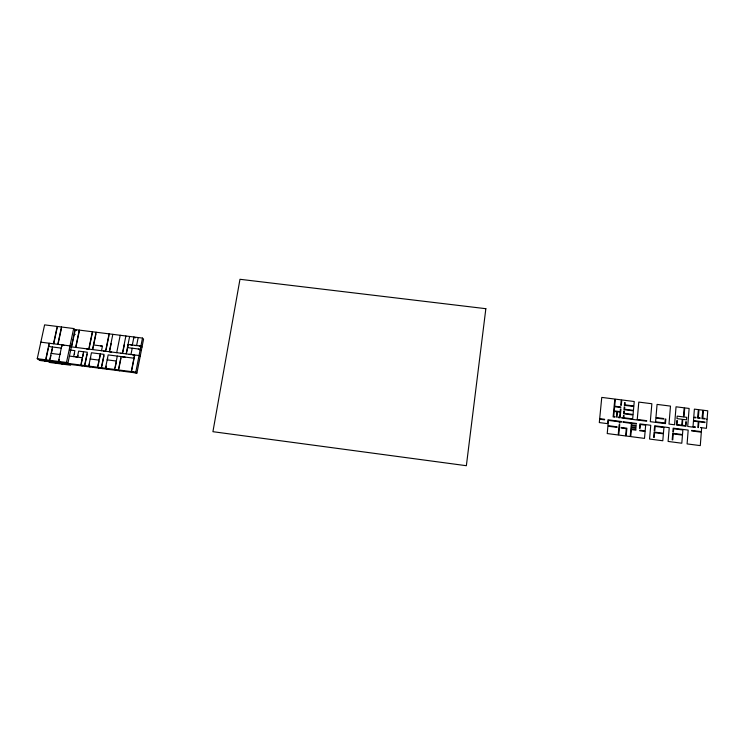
<?xml version="1.0" encoding="UTF-8"?>
<svg xmlns="http://www.w3.org/2000/svg" width="745" height="745" viewBox="0 0 745 745"><rect width="100%" height="100%" fill="white"/><g stroke="black" fill="none" stroke-linecap="round" stroke-linejoin="round"><path stroke-width="1.12" d="M134.556 354.946L131.278 371.597L132.414 372.472M131.679 370.665L133.923 359.239M134.165 358.038L134.696 355.356M136.614 345.54L138.188 337.541M142.472 338.081L143.571 339.077L136.922 373.059L135.795 372.183L142.472 338.081L75.003 329.56L67.879 363.383M126.175 353.875L129.63 336.461M126.678 352.432L127.451 348.586M127.684 347.375L128.14 345.112M132.331 345L133.904 337.001L135.031 337.997M130.971 354.48L132.21 348.204M117.3 356.082L114.628 369.436L115.829 370.33M115.177 367.844L116.285 362.321M121.062 356.566L118.399 369.93L119.591 370.814M118.893 368.589L120.96 358.261M122.403 353.391L125.877 335.986M122.878 352.18L124.406 344.507M106.144 366.14L105.809 367.769L106.842 368.505M107.42 359.807L107.699 358.447M109.31 351.714L112.83 334.337M109.776 350.569L111.228 343.389M116.714 352.664L120.196 335.269M100.286 353.894L97.558 367.229L98.824 368.123M98.061 365.972L98.992 361.427M99.42 359.323L100.23 355.356M101.506 350.718L102.438 346.108L93.46 344.963M101.86 366.251L103.974 355.84M105.557 351.23L109.087 333.862M106.107 349.712L108.975 335.595M92.985 348.446L93.47 346.108M93.898 343.994L95.984 333.89M85.042 364.445L87.174 354.126M88.767 349.088L92.352 331.749M89.316 347.654L92.306 333.164M89.074 365.534L89.391 363.988M90.471 358.745L90.722 357.535M92.51 349.563L96.077 332.223M77.387 357.106L78.635 351.119L87.314 352.236L84.558 365.544L85.871 366.447M77.704 356.827L78.011 355.356M83.57 351.752L80.814 365.059L82.136 365.963M81.382 363.532L82.295 359.155M82.779 356.818L83.431 353.679M49.179 343.231L45.622 359.77L49.962 362.508L70.617 365.19L66.501 362.47L73.653 328.526L44.598 324.867L37.25 358.69L40.221 360.524L136.922 373.059M71.818 345.941L72.377 343.259M72.61 342.151L73.206 339.329M73.457 338.128L74.137 334.905M75.049 330.575L74.37 333.788L75.264 334.458M73.625 356.622L74.882 350.644L69.49 349.945M75.627 347.403L79.259 330.1M74.37 354.313L74.565 353.363M76.092 346.416L79.277 331.255M61.984 344.87L58.464 361.437L59.879 362.349M59.134 359.537L58.864 360.803L60.047 361.567M60.243 354.359L60.522 353.028M61.937 346.378L62.17 345.27M52.485 346.984L49.636 360.291L51.079 361.213M50.213 358.894L50.967 355.365M51.517 352.776L52.327 349.023M53.472 343.78L57.188 326.45M53.864 343.231L57.16 327.875M57.765 344.33L61.472 326.99M58.212 343.51L61.388 328.61M46.209 358.336L48.313 348.548M48.825 346.183L49.114 344.823M128.047 344.451L140.907 346.09L142.006 347.058M130.934 344.954L132.116 345.112M135.003 345.475L136.186 345.624M139.231 346.015L141.336 346.974M127.414 347.598L140.284 349.237L141.392 350.197M138.309 349.116L140.544 350.085M100.752 346.025L102.233 346.211M40.835 342.16L69.993 345.894L71.362 346.863M62.738 345.093L64.014 345.261M70.561 346.76L139.054 355.523L140.172 356.455M86.495 348.93L88.171 349.144M103.564 351.109L105.017 351.295M109.915 351.919L111.536 352.134M120.476 353.27L121.966 353.465M129.202 354.387L130.748 354.592M132.452 354.806L134.184 355.03M48.481 346.472L61.295 348.12M133.914 358.205L108.174 354.909L105.473 368.254L106.712 369.147M122.143 356.827L125.216 357.228M107.178 359.863L116.304 361.036M51.116 353.391L59.935 354.527M69.415 356.082L82.332 357.74M75.925 357.041L77.331 357.228M90.173 358.988L99.01 360.133M37.25 358.69L66.501 362.47M38.74 359.612L135.795 372.183M45.277 361.185L44.057 360.422L47.745 361.502M54.627 362.396L56.043 363.299M60.736 363.188L62.133 364.091M63.809 362.862L65.197 363.765M90.005 366.978L88.711 366.084L91.458 352.767L104.039 354.378L101.32 367.713L102.577 368.607M73.653 328.526L76.344 330.584M132.973 372.547L132.023 371.82L136.307 372.975M700.84 427.602L701.622 428.254L701.362 431.644L691.695 430.405L691.649 430.945L701.315 432.193L700.291 445.612L687.095 443.908L688.184 430.089L673.154 428.161L672.847 431.886L673.415 431.951L673.676 428.775L682.876 429.958L682.504 434.549L672.735 433.292L672.195 439.801L672.763 439.876L673.257 433.916L682.457 435.099L681.805 443.219L668.097 441.44L669.243 427.658L654.641 425.786L654.222 430.694L654.79 430.768L655.162 426.401L663.916 427.528L663.432 433.264L654.101 432.063L653.644 437.408L654.212 437.483L654.622 432.687L663.385 433.813L662.799 440.761L649.566 439.047L650.757 425.283L639.908 423.896L639.508 428.31L640.076 428.384L640.421 424.51L645.664 425.181L645.161 430.899L639.787 430.21L639.741 430.759L645.114 431.448L644.5 438.386L630.745 436.607L631.378 429.576L635.932 430.163L635.988 429.483L631.434 429.036L631.555 427.621L636.109 428.207L636.156 427.667L631.611 427.081L631.741 425.656L636.286 426.242L636.332 425.702L631.788 425.116L631.937 423.421L636.472 424.11L636.537 423.458L623.062 421.735L623.016 422.275L631.378 423.346L630.177 436.533L626.173 436.011L626.89 428.207L621.125 427.462L621.079 428.003L626.275 428.673L625.614 435.937L618.75 435.052L619.719 424.724L619.16 424.65L618.192 434.978L607.222 433.553L607.92 426.196L617.037 427.369L617.093 426.829L607.976 425.656L608.479 420.413L619.421 421.81L619.318 422.899L619.887 422.964L619.98 421.884L621.609 422.098L621.665 421.549L607.967 419.798L607.603 423.644L599.306 422.573L599.632 419.202L604.549 419.835L604.605 419.286L599.688 418.662L601.764 397.411L614.811 399.059L613.116 416.921L614.914 417.153L614.96 416.613L613.731 416.455L614.206 411.417L616.907 411.762L616.413 417.07L616.972 417.144L617.465 411.836L620.101 412.171L619.626 417.209L618.266 417.032L618.21 417.572L620.138 417.824L620.948 409.061L620.389 408.996L620.147 411.631L614.253 410.877L614.653 406.723L620.818 407.506L620.864 406.975L614.7 406.193L615.37 399.134L621.246 399.869L620.743 405.299L621.302 405.373L621.805 399.944L634.246 401.518L633.846 405.969L624.962 404.842L625.167 402.663L624.608 402.598L624.357 405.308L633.799 406.509L633.446 410.337L624.561 409.21L624.766 407.031L624.208 406.956L623.956 409.675L633.399 410.877L633.073 414.453L624.18 413.317L624.385 411.138L623.826 411.063L623.574 413.782L633.027 414.993L632.673 418.876L623.854 417.749L624.059 415.58L623.5 415.505L623.295 417.675L621.74 417.479L621.693 418.019L646.651 421.214L646.697 420.674L637.245 419.463L638.8 402.095L651.866 403.743L650.301 421.679L665.462 423.626L665.844 419.081L665.276 419.007L664.94 423.011L655.581 421.81L655.898 418.085L663.73 419.081L663.776 418.541L655.945 417.545L657.071 404.405L670.491 406.099L669.001 424.073L674.57 424.79L676.041 406.798L684.161 407.822L683.435 416.921L677.168 416.129L676.963 418.634L682.234 419.305L681.759 425.162L677.047 424.557L677.373 420.627L676.805 420.553L676.441 425.032L685.987 426.252L686.341 421.772L685.773 421.698L685.465 425.637L682.327 425.227L682.802 419.37L686.499 419.845L686.694 417.34L684.003 416.995L684.73 407.897L689.134 408.446L687.7 426.466L695.281 427.444L695.327 426.894L693.027 426.596L693.455 421.121L698.288 421.735L697.851 427.49L698.419 427.565L698.857 421.81L704.956 422.583L705.003 422.043L693.493 420.58L693.725 417.591L695.932 417.871L695.979 417.33L693.772 417.051L694.387 409.117L698.4 409.62L697.497 418.066L700.077 418.401L700.114 417.852L698.354 417.628L698.968 409.694L702.908 410.188L701.939 418.634L705.087 419.035L705.133 418.494L702.87 418.206L703.476 410.262L707.75 410.802L707.154 418.746L706.511 419.212L707.107 419.295L706.428 428.319L700.84 427.602M485.852 308.691L466.361 465.709L212.921 431.69L239.974 279.291L485.852 308.691"/></g></svg>
